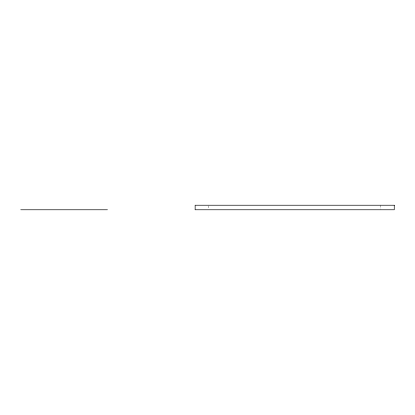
<?xml version="1.0" encoding="UTF-8"?>
<svg xmlns="http://www.w3.org/2000/svg" width="415" height="415" viewBox="0 0 415 415"><rect width="100%" height="100%" fill="white"/><g stroke="black" fill="none" stroke-linecap="round" stroke-linejoin="round"><path stroke-width="0.31" stroke-dasharray="2.08 1.56" d="M380.757 205.228L380.757 209.207M208.631 205.793L208.631 209.207"/><path stroke-width="0.62" d="M20.75 209.772L107.438 209.772M394.25 205.228L195.138 205.228L195.138 209.772L394.25 209.772L394.25 205.228"/></g></svg>
